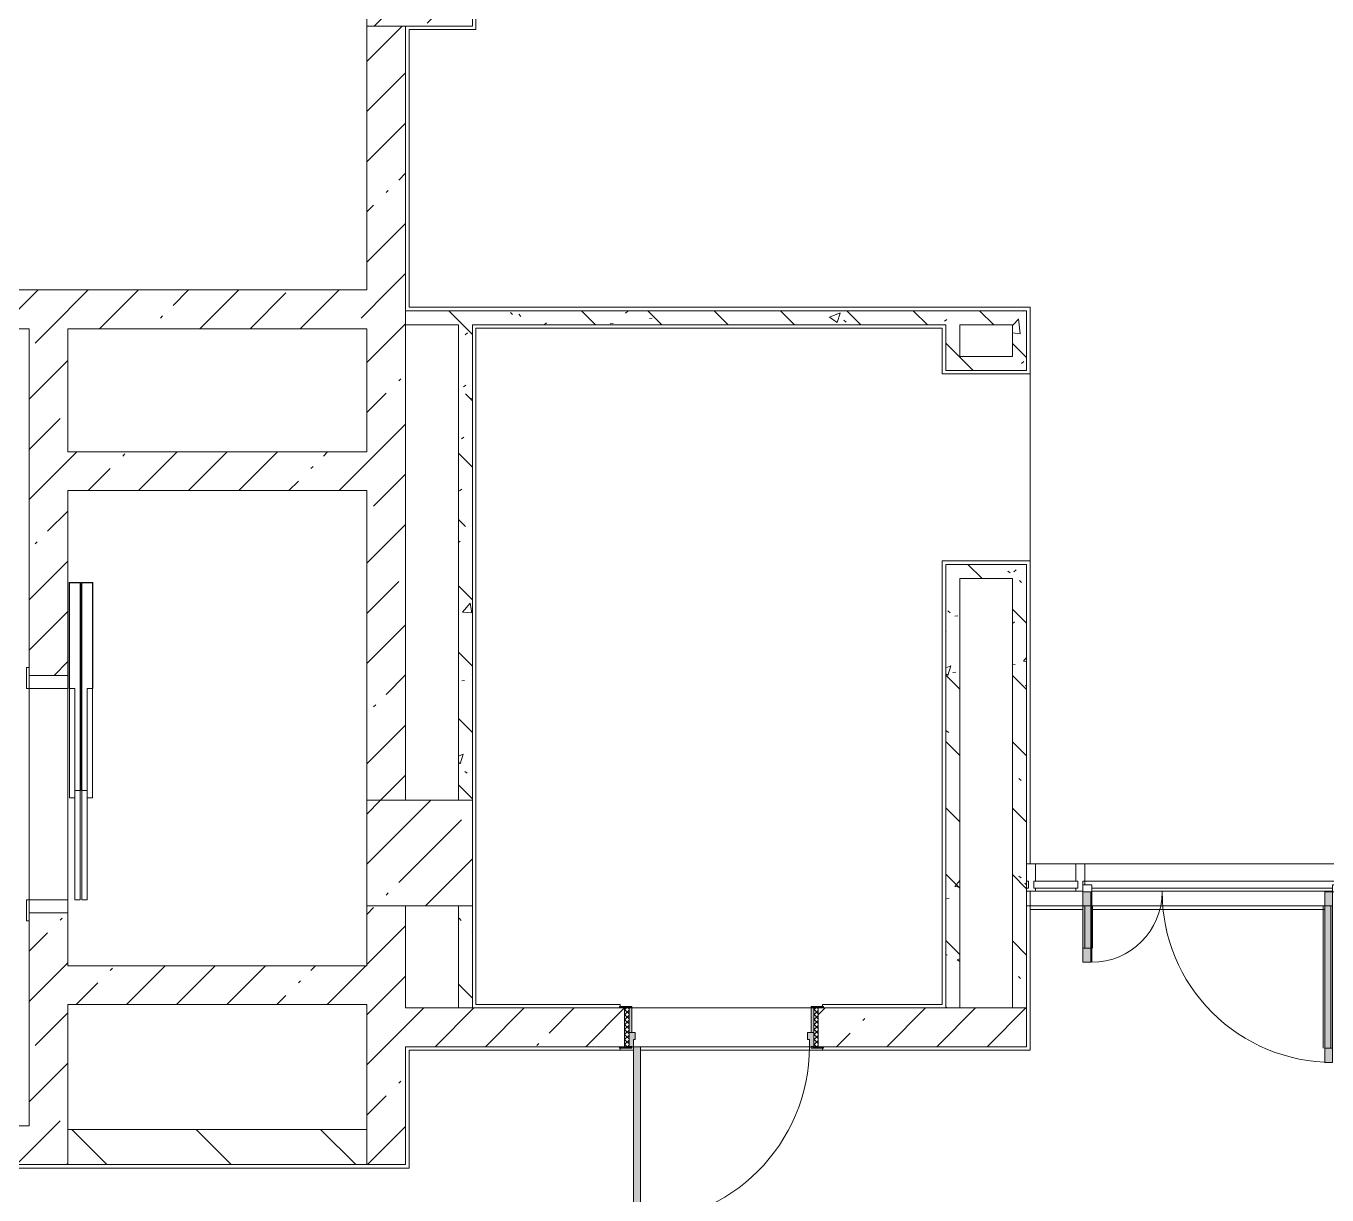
# Model space of a CAD drawing. Header units: millimetres. Extents: x -3708 to 187246, y -8553 to 29000.
# Drawn here: x 100459 to 107853, y 10057 to 16700 of the extents above; entities that cross this region are included whole.
import ezdxf

# ---------------------------------------------------------------- set-up
doc = ezdxf.new("R2010")
doc.units = ezdxf.units.MM
for name, color, linetype, lineweight, true_color in [('A-DETL-GENF-4', 7, 'Continuous', 5, 0xaaaaaa), ('A-DETL-GENF-5', 7, 'Continuous', 5, 0xe2e2e2), ('A-DOOR-4', 7, 'Continuous', 5, 0xaaaaaa), ('A-DOOR-5', 7, 'Continuous', 5, 0xe2e2e2), ('A-DOOR-FRAM-3', 7, 'Continuous', 5, 0xe2e2e2), ('A-DOOR-FRAM-4', 7, 'Continuous', 5, 0xaaaaaa), ('A-FLOR-1', 7, 'Continuous', 5, 0xaaaaaa), ('I-WALL-5', 7, 'Continuous', 5, 0x787878)]:
    doc.layers.add(name, color=color, linetype=linetype, lineweight=lineweight, true_color=true_color)
for name, color, linetype, lineweight in [('A-GLAZ-CURT-2', 7, 'Continuous', 5), ('A-GLAZ-CWMG-2', 7, 'Continuous', 5), ('A-WALL', 7, 'Continuous', 9), ('I-WALL-3', 7, 'Continuous', 5), ('S-COLS-2', 7, 'Continuous', 5), ('S-STRS-MBND-2', 7, 'Continuous', 5)]:
    doc.layers.add(name, color=color, linetype=linetype, lineweight=lineweight)
pattern_1 = [(45, (60236.27, 0), (-285.123, 285.123), []), (45, (60521.4, 0), (-285.123, 285.123), [504.031, -100.806, 16.764, -84.042])]
pattern_2 = [(135, (60236.3, 0), (-377.171, -377.171), [533.4, -88.9, 17.78, -88.9]), (135, (60236.3, 376.94), (-377.171, -377.171), []), (50, (60236.27, 0), (637.6445, -55.7866), [66.675, -733.425]), (355, (60236.3, 0), (-123.349, 668.699), [53.34, -586.74]), (100.451, (60289.4, -4.65), (514.299, 612.908), [56.665, -623.315]), (46.184, (60236.3, 177.8), (948.776, -147.15), [100.012, -1100.137]), (96.636, (60315.3, 165.5), (830.909, 865.997), [84.998, -934.973]), (351.184, (60236.3, 177.8), (830.918, 865.988), [80.01, -880.11]), (21, (60325.17, 133.35), (530.6506, -357.928), [66.675, -733.425]), (326, (60325.2, 133.35), (216.308, 644.6585), [53.34, -586.74]), (71.451, (60369.4, 103.5), (746.9596, 286.724), [56.665, -623.315]), (37.5, (60236.27, 0), (10.8105, 295.9426), [16.764, -562.864, 16.764, -578.866, -588.962]), (37.5, (60236.27, 0), (10.8105, 295.9426), [-1175.258, 16.764, -572.198]), (7.5, (60236.27, 0), (233.8692, 350.6318), [16.764, -322.834, 16.764, -549.529, -224.472]), (7.5, (60236.27, 0), (233.8692, 350.6318), [-905.891, 16.764, -207.708]), (327.5, (60038.03, 0), (474.5678, -20.0513), [16.764, -205.486, 16.764, -676.656, -920.115]), (327.5, (60038.03, 0), (474.5678, -20.0513), [-915.67, 16.764, -903.351]), (317.5, (59949.13, 0), (518.452, 88.9934), [16.764, -272.161, 16.764, -443.738, -653.415]), (317.5, (59949.13, 0), (518.452, 88.9934), [-749.427, 16.764, -636.651])]

# ---------------------------------------------------------------- blocks, each defined once
blk = doc.blocks.new('BSC_Колонна _Прямоугольная - 600х600-V105-1_7_1_птичка')
at = {"layer": 'S-COLS-2'}
h = blk.add_hatch(dxfattribs=at)
h.set_pattern_fill('FP_138', color=256, style=0, pattern_type=2)
h.set_pattern_definition([(45, (-42460, -17000), (-285.123, 285.123), []), (45, (-42174.88, -17000), (-285.123, 285.123), [504.031, -100.806, 16.764, -84.042])])
h.paths.add_polyline_path([(-60, -300), (300, -300), (300, 300), (-300, 300), (-300, -300)])
for p, q in [((300, 300), (-300, 300)), ((-300, 300), (-300, -300)), ((300, -300), (300, 300)), ((-300, -300), (300, -300))]:
    blk.add_line(p, q, dxfattribs=at)
blk = doc.blocks.new('110_Дверь_СКБ_1Ст_Внутренняя1 - Д-11 1100x2100h_кладовые _все__ коридор _между помещениями блока столовой__ моечные _все_-32089417-1_7_1_птичка')
at = {"layer": 'A-DOOR-4'}
h = blk.add_hatch(dxfattribs=at)
h.set_pattern_fill('FP_150', color=256, style=0, pattern_type=2)
h.set_pattern_definition([(135, (1751.41, 174.685), (-14.14214, -14.14214), []), (225, (1751.41, 174.685), (14.14214, -14.14214), [])])
h.paths.add_polyline_path([(562.5, 110), (537.5, 110), (537.5, -110), (562.5, -110)])
at = {"layer": 'A-DOOR-5'}
h = blk.add_hatch(color=256, dxfattribs=at)
h.paths.add_polyline_path([(-512.5, 110), (-512.5, 30), (-477.5, 30), (-477.5, 70), (-487.5, 70), (-487.5, 110), (-497.5, 110)])
h.paths.add_polyline_path([(522.5, 110), (512.5, 110), (512.5, 70), (502.5, 70), (502.5, 30), (537.5, 30), (537.5, 110)])
at = {"layer": 'A-DOOR-FRAM-3'}
for points in [[(472.5, 1110), (472.5, 110), (512.5, 110), (512.5, 1110)], [(-562.5, 118), (-567.5, 118), (-562.5, 110), (-497.5, 115.3), (-497.5, 118), (-537.5, 118)], [(562.5, 118), (522.5, 118), (522.5, 110), (592.5, 110), (587.5, 118), (569.2, 118)], [(-512.5, 30), (-512.5, -110), (-497.5, -110), (-497.5, 30)], [(522.5, 30), (522.5, -110), (537.5, -110), (537.5, 30)], [(-562.5, -110), (-567.5, -110), (-562.5, -118), (-497.5, -118), (-497.5, -110), (-537.5, -110)], [(537.5, -110), (522.5, -115.3), (522.5, -118), (592.5, -118), (587.5, -110), (562.5, -110)]]:
    blk.add_hatch(color=256, dxfattribs=at).paths.add_polyline_path(points)
at = {"layer": 'A-DOOR-FRAM-4'}
h = blk.add_hatch(dxfattribs=at)
h.set_pattern_fill('FP_151', color=256, style=0, pattern_type=2)
h.set_pattern_definition([(45, (-371.384, 174.685), (-14.1421, 14.1421), []), (135, (-371.384, 174.685), (-14.1421, -14.1421), [])])
h.paths.add_polyline_path([(-537.5, 110), (-537.5, -110), (-512.5, -110), (-512.5, 110)])
at = {"layer": 'A-DOOR-4'}
for p, q in [((512.5, 1110), (472.5, 1110)), ((472.5, 1110), (472.5, 110)), ((512.5, 110), (512.5, 1110)), ((472.5, 110), (512.5, 110))]:
    blk.add_line(p, q, dxfattribs=at)
blk.add_arc((512.5, 110), 1000, 90, 180, dxfattribs=at)
at = {"layer": 'A-DOOR-FRAM-4'}
for p, q in [((-497.5, 118), (-567.5, 118)), ((-567.5, 118), (-567.5, 110)), ((-567.5, 110), (-497.5, 110)), ((-512.5, 110), (-537.5, 110)), ((-537.5, 110), (-537.5, -110)), ((-487.5, 110), (-512.5, 110)), ((-512.5, 110), (-512.5, 30)), ((-512.5, -110), (-512.5, 110)), ((-497.5, 110), (-512.5, 110)), ((-512.5, 110), (-512.5, 109)), ((-512.5, 109), (-497.5, 109)), ((-497.5, 110), (-497.5, 118)), ((-497.5, 109), (-497.5, 110)), ((-487.5, 70), (-487.5, 110)), ((512.5, 110), (512.5, 70)), ((537.5, 110), (512.5, 110)), ((592.5, 118), (522.5, 118)), ((522.5, 118), (522.5, 110)), ((537.5, 110), (522.5, 110)), ((522.5, 110), (522.5, 109)), ((522.5, 110), (592.5, 110)), ((522.5, 109), (537.5, 109)), ((537.5, 30), (537.5, 110)), ((562.5, 110), (537.5, 110)), ((537.5, 110), (537.5, -110)), ((537.5, 109), (537.5, 110)), ((562.5, -110), (562.5, 110)), ((592.5, 110), (592.5, 118)), ((-512.5, 30), (-477.5, 30)), ((-497.5, 30), (-512.5, 30)), ((-512.5, 30), (-512.5, -110)), ((-497.5, -110), (-497.5, 30)), ((-477.5, 70), (-487.5, 70)), ((-477.5, 30), (-477.5, 70)), ((512.5, 70), (502.5, 70)), ((502.5, 70), (502.5, 30)), ((502.5, 30), (537.5, 30)), ((537.5, 30), (522.5, 30)), ((522.5, 30), (522.5, -110)), ((537.5, -110), (537.5, 30)), ((-497.5, -110), (-567.5, -110)), ((-567.5, -110), (-567.5, -118)), ((-567.5, -118), (-497.5, -118)), ((-537.5, -110), (-512.5, -110)), ((-512.5, -110), (-497.5, -110)), ((-497.5, -118), (-497.5, -110)), ((522.5, -110), (537.5, -110)), ((592.5, -110), (522.5, -110)), ((522.5, -110), (522.5, -118)), ((522.5, -118), (592.5, -118)), ((537.5, -110), (562.5, -110)), ((592.5, -118), (592.5, -110))]:
    blk.add_line(p, q, dxfattribs=at)
blk = doc.blocks.new('DOR_Дверь лифта - 1350х2050h-V186-1_7_1_птичка')
at = {"layer": 'A-DOOR-4'}
for p, q in [((-600, 125), (-720, 125)), ((-720, 125), (-720, 110)), ((-720, 110), (-600, 110)), ((-675, 110), (-675, -110)), ((-600, 110), (-675, 110)), ((-600, 110), (-600, 125)), ((600, 110), (-600, 110)), ((-600, 110), (-600, -110)), ((720, 125), (600, 125)), ((600, 125), (600, 110)), ((600, -110), (600, 110)), ((675, 110), (600, 110)), ((600, 110), (720, 110)), ((675, -110), (675, 110)), ((720, 110), (720, 125)), ((-675, -110), (-600, -110)), ((-600, -110), (600, -110)), ((-20, -120), (-20, -150)), ((600, -120), (-20, -120)), ((600, -110), (675, -110)), ((600, -150), (600, -120)), ((-600, -150), (-600, -180)), ((20, -150), (-600, -150)), ((-600, -180), (20, -180)), ((-600, -190), (-600, -220)), ((20, -190), (-600, -190)), ((-600, -220), (20, -220)), ((-20, -150), (600, -150)), ((-20, -220), (-20, -250)), ((600, -220), (-20, -220)), ((20, -180), (20, -150)), ((20, -220), (20, -190)), ((600, -250), (600, -220)), ((-20, -250), (600, -250))]:
    blk.add_line(p, q, dxfattribs=at)
at = {"layer": 'A-DOOR-FRAM-4'}
for p, q in [((600, -117), (600, -120)), ((1203, -117), (600, -117)), ((600, -120), (1200, -120)), ((1200, -120), (1200, -180)), ((1203, -183), (1203, -117)), ((1200, -180), (20, -180)), ((20, -180), (20, -183)), ((20, -183), (1203, -183)), ((1203, -187), (20, -187)), ((20, -187), (20, -190)), ((20, -190), (1200, -190)), ((1200, -190), (1200, -250)), ((1203, -253), (1203, -187)), ((600, -250), (600, -253)), ((1200, -250), (600, -250)), ((600, -253), (1203, -253))]:
    blk.add_line(p, q, dxfattribs=at)
blk = doc.blocks.new('Прямоугольный импост - Импост структурный с накладкой - 160мм Темный-32467808-1_7_1_птичка')
at = {"layer": 'A-GLAZ-CWMG-2'}
for p, q in [((-50, 40), (-50, 140)), ((-50, 140), (0, 140)), ((0, 140), (0, 40)), ((-40, 40), (-50, 40)), ((-50, -17), (-50, 0)), ((-50, 0), (-40, 0)), ((-40, 0), (-40, 40)), ((-10, 40), (-10, 0)), ((0, 40), (-10, 40)), ((-10, 0), (0, 0)), ((0, 0), (0, -17)), ((0, -17), (-50, -17))]:
    blk.add_line(p, q, dxfattribs=at)
blk = doc.blocks.new('Системная панель - Стекло - 40мм-32785804-1_7_1_птичка')
at = {"layer": 'A-GLAZ-CURT-2'}
for p, q in [((125, 0), (-125, 0)), ((-125, 0), (-125, -40)), ((125, -40), (125, 0)), ((-125, -40), (125, -40))]:
    blk.add_line(p, q, dxfattribs=at)
blk = doc.blocks.new('Дверь_Витражная_остекление_ - В-9-32786634-1_7_1_птичка')
at = {"layer": 'A-DETL-GENF-5'}
for points in [[(-639.5, 989), (-684.5, 989), (-684.5, 20), (-639.5, 20), (-639.5, 920)], [(689.5, 420), (689.5, 20), (734.5, 20), (734.5, 420)]]:
    blk.add_hatch(color=256, dxfattribs=at).paths.add_polyline_path(points)
at = {"layer": 'A-DETL-GENF-4'}
for p, q in [((-684.5, 989), (-639.5, 989)), ((-684.5, 989), (-684.5, 20)), ((-639.5, 989), (-684.5, 989)), ((-684.5, 989), (-684.5, 20)), ((-639.5, 989), (-639.5, 20)), ((-639.5, 20), (-639.5, 989)), ((-684.5, 909), (-639.5, 909)), ((-674.5, 909), (-674.5, 100)), ((-630.5, 909), (-630.5, 100)), ((734.5, 420), (689.5, 420)), ((689.5, 420), (689.5, 20)), ((734.5, 420), (689.5, 420)), ((689.5, 420), (689.5, 20)), ((734.5, 420), (734.5, 20)), ((734.5, 20), (734.5, 420)), ((680.5, 340), (680.5, 100)), ((734.5, 340), (689.5, 340)), ((724.5, 340), (724.5, 100)), ((-684.5, 100), (-639.5, 100)), ((734.5, 100), (689.5, 100)), ((-639.5, 20), (-684.5, 20)), ((-684.5, 20), (-639.5, 20))]:
    blk.add_line(p, q, dxfattribs=at)
at = {"layer": 'A-DOOR-4'}
for p, q in [((-684.5, 989), (-684.5, 20)), ((684.5, 420), (684.5, 20)), ((-684.5, 20), (-734.5, 20)), ((-734.5, 20), (-734.5, -20)), ((-684.5, -20), (-684.5, 20)), ((734.5, 20), (684.5, 20)), ((684.5, 20), (684.5, -20)), ((734.5, -20), (734.5, 20)), ((-734.5, -20), (-684.5, -20)), ((684.5, -20), (734.5, -20))]:
    blk.add_line(p, q, dxfattribs=at)
for centre, radius, start, end in [((-684.5, 20), 969, 360, 90), ((684.5, 20), 400, 90, 180)]:
    blk.add_arc(centre, radius, start, end, dxfattribs=at)
blk = doc.blocks.new('Прямоугольный импост - Импост структурный с накладкой - 160мм Темный-32786259-1_7_1_птичка')
at = {"layer": 'A-GLAZ-CWMG-2'}
for p, q in [((46240, 11940), (47689, 11940)), ((46240, 11820), (46240, 11840)), ((46240, 11840), (47689, 11840)), ((47689, 11840), (47689, 11820)), ((46280, 11800), (47649, 11800)), ((46280, 11783), (47649, 11783))]:
    blk.add_line(p, q, dxfattribs=at)
blk = doc.blocks.new('Прямоугольный импост - Импост структурный с накладкой - 160мм Темный-32785802-1_7_1_птичка')
at = {"layer": 'A-GLAZ-CWMG-2'}
for p, q in [((45960, 11940), (46190, 11940)), ((45960, 11783), (46190, 11783))]:
    blk.add_line(p, q, dxfattribs=at)
blk = doc.blocks.new('Прямоугольный импост - Импост структурный с накладкой - 160мм Темный-V213-1_7_1_птичка')
at = {"layer": 'A-GLAZ-CWMG-2'}
for p, q in [((-25, 40), (-25, 140)), ((-25, 140), (25, 140)), ((25, 140), (25, 40)), ((-15, 40), (-25, 40)), ((-15, 20), (-15, 40)), ((15, 40), (15, 0)), ((25, 40), (15, 40)), ((15, 0), (25, 0)), ((25, 0), (25, -17)), ((25, -17), (-15, -17))]:
    blk.add_line(p, q, dxfattribs=at)

msp = doc.modelspace()

# ---------------------------------------------------------------- hatches: boundary and pattern name
at = {"layer": 'I-WALL-3'}
h = msp.add_hatch(dxfattribs=at)
h.set_pattern_fill('FP_92', color=256, style=0, pattern_type=2)
h.set_pattern_definition(pattern_1)
h.paths.add_polyline_path([(102396.3, 15200), (102616.3, 15200), (102616.3, 16700), (102396.3, 16700), (102396.3, 16394.6)])
h = msp.add_hatch(dxfattribs=at)
h.set_pattern_fill('FP_92', color=256, style=0, pattern_type=2)
h.set_pattern_definition(pattern_1)
h.paths.add_polyline_path([(101292.4, 14980), (102616.3, 14980), (102616.3, 15200), (98996.3, 15200), (98996.3, 14980), (100696.3, 14980)])
h = msp.add_hatch(dxfattribs=at)
h.set_pattern_fill('FP_92', color=256, style=0, pattern_type=2)
h.set_pattern_definition(pattern_1)
h.paths.add_polyline_path([(100696.3, 14280), (100696.3, 14980), (100476.3, 14979.6), (100476.3, 14280)])
h = msp.add_hatch(dxfattribs=at)
h.set_pattern_fill('FP_92', color=256, style=0, pattern_type=2)
h.set_pattern_definition(pattern_1)
h.paths.add_polyline_path([(102616.3, 12300), (102616.3, 14980), (102396.3, 14980), (102396.3, 12300)])
h = msp.add_hatch(dxfattribs=at)
h.set_pattern_fill('FP_92', color=256, style=0, pattern_type=2)
h.set_pattern_definition(pattern_1)
h.paths.add_polyline_path([(100696.3, 10230), (100696.3, 11660), (100476.3, 11660), (100476.3, 10230), (100545.6, 10230)])
h.paths.add_polyline_path([(100476.3, 13010), (100696.3, 13010), (100696.3, 14280), (100476.3, 14280), (100476.3, 14152.9)])
h = msp.add_hatch(dxfattribs=at)
h.set_pattern_fill('FP_92', color=256, style=0, pattern_type=2)
h.set_pattern_definition(pattern_1)
h.paths.add_polyline_path([(102396.3, 14060), (102396.3, 14280), (100696.3, 14280), (100696.3, 14060), (101996.4, 14060)])
h = msp.add_hatch(dxfattribs=at)
h.set_pattern_fill('FP_92', color=256, style=0, pattern_type=2)
h.set_pattern_definition(pattern_1)
h.paths.add_polyline_path([(102616.3, 10230), (102616.3, 11700), (102396.3, 11700), (102396.3, 10230)])
h = msp.add_hatch(dxfattribs=at)
h.set_pattern_fill('FP_92', color=256, style=0, pattern_type=2)
h.set_pattern_definition(pattern_1)
h.paths.add_polyline_path([(102396.3, 11140), (102396.3, 11360), (100696.3, 11360), (100696.3, 11140), (101996.4, 11140)])
h = msp.add_hatch(dxfattribs=at)
h.set_pattern_fill('FP_92', color=256, style=0, pattern_type=2)
h.set_pattern_definition(pattern_1)
h.paths.add_polyline_path([(106146.3, 10900), (106146.3, 11120), (104961.3, 11120), (104961.3, 10900), (105712.8, 10900)])
h.paths.add_polyline_path([(102616.3, 10900), (103861.3, 10900), (103861.3, 11120), (102616.3, 11120)])
h = msp.add_hatch(dxfattribs=at)
h.set_pattern_fill('FP_92', color=256, style=0, pattern_type=2)
h.set_pattern_definition(pattern_1)
h.paths.add_polyline_path([(98996.3, 10230), (100476.3, 10230), (100476.3, 10450), (98996.3, 10450)])
h = msp.add_hatch(dxfattribs=at)
h.set_pattern_fill('FP_110', color=256, style=0, pattern_type=2)
h.set_pattern_definition([(135, (60236.27, 0), (-353.5534, -353.5534), [])])
h.paths.add_polyline_path([(101996.4, 10230), (102396.3, 10230), (102396.3, 10430), (100696.3, 10430), (100696.3, 10230)])
at = {"layer": 'I-WALL-5'}
h = msp.add_hatch(dxfattribs=at)
h.set_pattern_fill('FP_122', color=256, style=0, pattern_type=2)
h.set_pattern_definition(pattern_2)
h.paths.add_polyline_path([(106055.2, 15002.5), (106146.3, 15002.5), (106140.8, 15082.5), (102616.3, 15082.5), (102616.3, 15002.5), (106050.7, 15002.5)])
h = msp.add_hatch(dxfattribs=at)
h.set_pattern_fill('FP_122', color=256, style=0, pattern_type=2)
h.set_pattern_definition(pattern_2)
h.paths.add_polyline_path([(102996.3, 11120), (102996.3, 11700), (102916.3, 11700), (102916.3, 11120)])
h.paths.add_polyline_path([(102996.3, 12300), (102996.3, 15002.5), (102916.3, 15002.5), (102916.3, 12300)])
h = msp.add_hatch(dxfattribs=at)
h.set_pattern_fill('FP_122', color=256, style=0, pattern_type=2)
h.set_pattern_definition(pattern_2)
h.paths.add_polyline_path([(105750.2, 14742.5), (105766.3, 14742.5), (105766.3, 15002.5), (105686.3, 15002.5), (105686.3, 14742.5), (105730.8, 14742.5)])
h = msp.add_hatch(dxfattribs=at)
h.set_pattern_fill('FP_122', color=256, style=0, pattern_type=2)
h.set_pattern_definition(pattern_2)
h.paths.add_polyline_path([(106146.3, 14822.5), (106146.3, 15002.5), (106066.3, 15002.5), (106066.3, 14822.5)])
h = msp.add_hatch(dxfattribs=at)
h.set_pattern_fill('FP_122', color=256, style=0, pattern_type=2)
h.set_pattern_definition(pattern_2)
h.paths.add_polyline_path([(105766.3, 14742.5), (106146.3, 14742.5), (106146.3, 14822.5), (105766.3, 14818.9), (105766.3, 14756.4)])
h = msp.add_hatch(dxfattribs=at)
h.set_pattern_fill('FP_122', color=256, style=0, pattern_type=2)
h.set_pattern_definition(pattern_2)
h.paths.add_polyline_path([(106066.3, 13560), (106066.3, 13640), (105686.3, 13640), (105686.3, 13560), (105766.3, 13560)])
h = msp.add_hatch(dxfattribs=at)
h.set_pattern_fill('FP_122', color=256, style=0, pattern_type=2)
h.set_pattern_definition(pattern_2)
h.paths.add_polyline_path([(106146.3, 11120), (106146.3, 13640), (106066.3, 13640), (106066.3, 11120)])
h = msp.add_hatch(dxfattribs=at)
h.set_pattern_fill('FP_122', color=256, style=0, pattern_type=2)
h.set_pattern_definition(pattern_2)
h.paths.add_polyline_path([(105766.3, 11120), (105766.3, 13560), (105686.3, 13560), (105686.3, 11120), (105712.8, 11120)])
at = {"layer": 'S-COLS-2'}
h = msp.add_hatch(dxfattribs=at)
h.set_pattern_fill('FP_92', color=256, style=0, pattern_type=2)
h.set_pattern_definition(pattern_1)
h.paths.add_polyline_path([(102396.3, 11700), (102996.3, 11700), (102996.3, 12300), (102396.3, 12300), (102396.3, 11911.1)])

# ---------------------------------------------------------------- linework, layer by layer
at = {"layer": 'A-FLOR-1'}
for p, q in [((103016.3, 17900), (103016.3, 16680)), ((103016.3, 16680), (102636.3, 16680)), ((102636.3, 16680), (102636.3, 15102.5)), ((102636.3, 15102.5), (106166.3, 15102.5)), ((106166.3, 15102.5), (106166.3, 11940)), ((103016.3, 14982.5), (103016.3, 11140)), ((105666.3, 14982.5), (103016.3, 14982.5)), ((105666.3, 14723.6), (105666.3, 14982.5)), ((106166.3, 14723.6), (105666.3, 14723.6)), ((105666.3, 11140), (105666.3, 13660)), ((105666.3, 13660), (106166.3, 13660)), ((106166.3, 11783), (106166.3, 11679)), ((106466.3, 11680), (106166.3, 11680)), ((106166.3, 11680), (106166.3, 10880)), ((106166.3, 11679), (106466.3, 11679)), ((107840.3, 11680), (106511.3, 11680)), ((106511.3, 11679), (107840.3, 11679)), ((103016.3, 11140), (103836.3, 11140)), ((103836.3, 11140), (103836.3, 11128)), ((104986.3, 11128), (104986.3, 11140)), ((104986.3, 11140), (105666.3, 11140)), ((103911.3, 10880), (102636.3, 10880)), ((102636.3, 10880), (102636.3, 10210)), ((103836.3, 10892), (103836.3, 10880)), ((103836.3, 10880), (103911.3, 10880)), ((103951.3, 10880), (104986.3, 10880)), ((106166.3, 10880), (103951.3, 10880)), ((104986.3, 10880), (104986.3, 10892)), ((102636.3, 10210), (98976.3, 10210))]:
    msp.add_line(p, q, dxfattribs=at)
at = {"layer": 'A-WALL'}
for p, q in [((102916.3, 11120), (102996.3, 11120)), ((105686.3, 11120), (105766.3, 11120)), ((106066.3, 11120), (106146.3, 11120)), ((100696.3, 10430), (100696.3, 10230)), ((102396.3, 10230), (102396.3, 10430))]:
    msp.add_line(p, q, dxfattribs=at)
at = {"layer": 'I-WALL-3'}
for p, q in [((102396.3, 16700), (102396.3, 15200)), ((102616.3, 12300), (102616.3, 16700)), ((102396.3, 15200), (98996.3, 15200)), ((106146.3, 15082.5), (102616.3, 15082.5)), ((102616.3, 15082.5), (102616.3, 15002.5)), ((106146.3, 14742.5), (106146.3, 15082.5)), ((98996.3, 14980), (100476.3, 14980)), ((100476.3, 14980), (100476.3, 13010)), ((100696.3, 14980), (102396.3, 14980)), ((100696.3, 14280), (100696.3, 14980)), ((102396.3, 14980), (102396.3, 14280)), ((102616.3, 15002.5), (102916.3, 15002.5)), ((102916.3, 15002.5), (102916.3, 12300)), ((102996.3, 15002.5), (105686.3, 15002.5)), ((102996.3, 12300), (102996.3, 15002.5)), ((105686.3, 15002.5), (105686.3, 14742.5)), ((105766.3, 15002.5), (106066.3, 15002.5)), ((105766.3, 14822.5), (105766.3, 15002.5)), ((106066.3, 15002.5), (106066.3, 14822.5)), ((106066.3, 14822.5), (105766.3, 14822.5)), ((105686.3, 14742.5), (106146.3, 14742.5)), ((102396.3, 14280), (100696.3, 14280)), ((100696.3, 13010), (100696.3, 14060)), ((100696.3, 14060), (102396.3, 14060)), ((102396.3, 14060), (102396.3, 12300)), ((106146.3, 13640), (105686.3, 13640)), ((105686.3, 13640), (105686.3, 11120)), ((106146.3, 10900), (106146.3, 13640)), ((105766.3, 13560), (106066.3, 13560)), ((105766.3, 11120), (105766.3, 13560)), ((106066.3, 13560), (106066.3, 11120)), ((100476.3, 13010), (100696.3, 13010)), ((102396.3, 12300), (102616.3, 12300)), ((102916.3, 12300), (102996.3, 12300)), ((102396.3, 11700), (102396.3, 11360)), ((102616.3, 11700), (102396.3, 11700)), ((102616.3, 11120), (102616.3, 11700)), ((102916.3, 11700), (102916.3, 11120)), ((102996.3, 11700), (102916.3, 11700)), ((102996.3, 11120), (102996.3, 11700)), ((106466.3, 11700), (106146.3, 11700)), ((107840.3, 11700), (106511.3, 11700)), ((100476.3, 11660), (100476.3, 10450)), ((100696.3, 11660), (100476.3, 11660)), ((100696.3, 11360), (100696.3, 11660)), ((102396.3, 11360), (100696.3, 11360)), ((100696.3, 11140), (102396.3, 11140)), ((100696.3, 10430), (100696.3, 11140)), ((102396.3, 11140), (102396.3, 10430)), ((102916.3, 11120), (102616.3, 11120)), ((103831.3, 11120), (102996.3, 11120)), ((103901.3, 11120), (104921.3, 11120)), ((105686.3, 11120), (104991.3, 11120)), ((106066.3, 11120), (105766.3, 11120)), ((102616.3, 10230), (102616.3, 10900)), ((102616.3, 10900), (103831.3, 10900)), ((104911.3, 10900), (103951.3, 10900)), ((104991.3, 10900), (106146.3, 10900)), ((100476.3, 10450), (98996.3, 10450)), ((102396.3, 10430), (100696.3, 10430)), ((98996.3, 10230), (102616.3, 10230))]:
    msp.add_line(p, q, dxfattribs=at)
at = {"layer": 'S-COLS-2'}
for p, q in [((102916.3, 12300), (102396.3, 12300)), ((102396.3, 12300), (102396.3, 11700)), ((102996.3, 12300), (102916.3, 12300)), ((102996.3, 11700), (102996.3, 12300)), ((102396.3, 11700), (102916.3, 11700)), ((102916.3, 11700), (102996.3, 11700))]:
    msp.add_line(p, q, dxfattribs=at)
at = {"layer": 'S-STRS-MBND-2'}
for p, q in [((102396.3, 15200), (102396.3, 16700)), ((98996.3, 15200), (102396.3, 15200))]:
    msp.add_line(p, q, dxfattribs=at)

# ---------------------------------------------------------------- block references
at = {"layer": 'A-DOOR-4'}
for name, p, rotation in [('DOR_Дверь лифта - 1350х2050h-V186-1_7_1_птичка', (100586.3, 12335), 90), ('Дверь_Витражная_остекление_ - В-9-32786634-1_7_1_птичка', (107200.8, 11800), 180), ('110_Дверь_СКБ_1Ст_Внутренняя1 - Д-11 1100x2100h_кладовые _все__ коридор _между помещениями блока столовой__ моечные _все_-32089417-1_7_1_птичка', (104423.8, 11010), 180)]:
    msp.add_blockref(name, p, dxfattribs=dict(at, rotation=rotation))
at = {"layer": 'A-GLAZ-CURT-2', "rotation": 180}
msp.add_blockref('Системная панель - Стекло - 40мм-32785804-1_7_1_птичка', (106311.3, 11800), dxfattribs=at)
at = {"layer": 'A-GLAZ-CWMG-2', "extrusion": (0, 0, -1)}
for name, p in [('Прямоугольный импост - Импост структурный с накладкой - 160мм Темный-32467808-1_7_1_птичка', (-106146.3, 11800)), ('Прямоугольный импост - Импост структурный с накладкой - 160мм Темный-V213-1_7_1_птичка', (-106451.3, 11800))]:
    msp.add_blockref(name, p, dxfattribs=at)
at = {"layer": 'A-GLAZ-CWMG-2'}
for name in ['Прямоугольный импост - Импост структурный с накладкой - 160мм Темный-32785802-1_7_1_птичка', 'Прямоугольный импост - Импост структурный с накладкой - 160мм Темный-32786259-1_7_1_птичка']:
    msp.add_blockref(name, (60236.3, 0), dxfattribs=at)
at = {"layer": 'S-COLS-2'}
msp.add_blockref('BSC_Колонна _Прямоугольная - 600х600-V105-1_7_1_птичка', (102696.3, 17000), dxfattribs=at)

doc.saveas('drawing.dxf')
